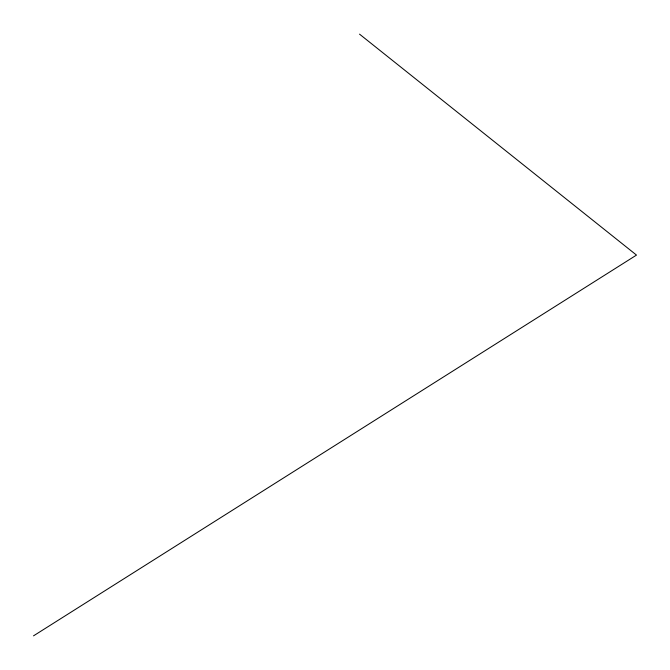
<?xml version="1.0" encoding="UTF-8"?>
<svg xmlns="http://www.w3.org/2000/svg" width="670" height="670" viewBox="0 0 670 670"><rect width="100%" height="100%" fill="white"/><g stroke="black" fill="none" stroke-linecap="round" stroke-linejoin="round"><path stroke-width="1" d="M33.5 635.855L636.5 255.086L359.53 34.145"/></g></svg>
